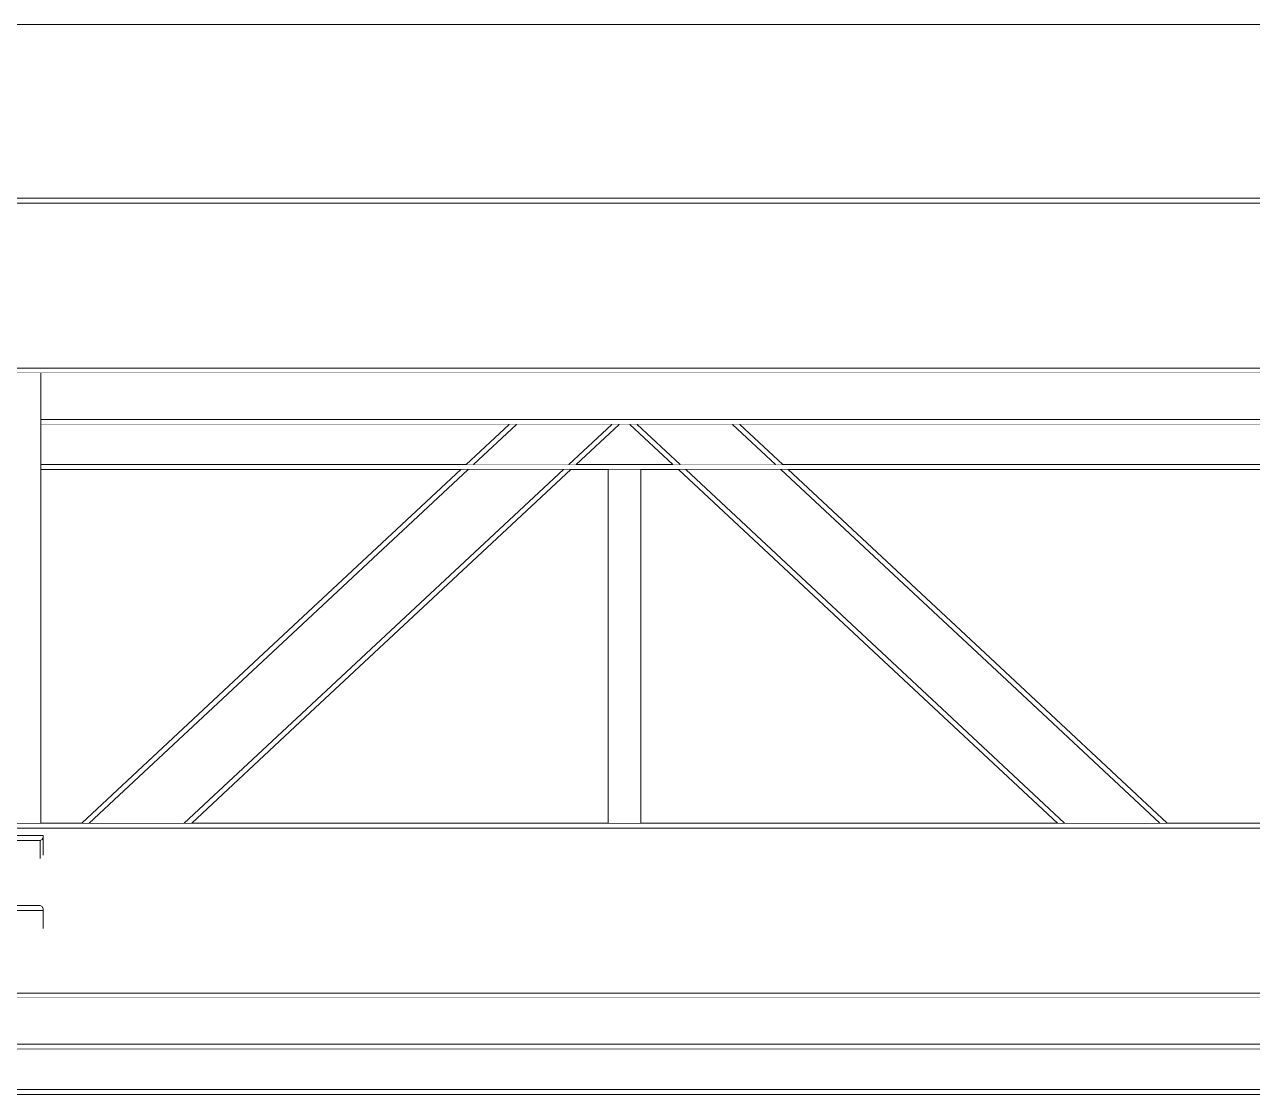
# Model space of a CAD drawing. Extents: x -3080 to 28500, y -1326 to 31609.
# Drawn here: x 2800 to 3045.6, y 28380.8 to 28594.8 of the extents above; entities that cross this region are included whole.
import ezdxf
from ezdxf.xclip import XClip

# ---------------------------------------------------------------- set-up
doc = ezdxf.new("R2010")
doc.units = 0
doc.header["$LTSCALE"] = 100
doc.header["$XCLIPFRAME"] = 2
doc.linetypes.add('188K-SM-07-F10-MECH-CR PIPE-Y2257103$0$X-S-FAB_SL ALL$0$Wipeout_Contour', pattern=[1, 0, -1])
for name, color, linetype in [('0-xref', 8, 'Continuous'), ('188K-SM-07-F10-MECH-CR PIPE-Y2257103$0$X-S-FAB_SL ALL$0$A-ROOF', 7, 'Continuous'), ('188K-SM-07-F10-MECH-CR PIPE-Y2257103$0$X-S-FAB_SL ALL$0$ASP_1', 1, 'Continuous'), ('188K-SM-07-F10-MECH-CR PIPE-Y2257103$0$X-S-FAB_SL ALL$0$Hattch', 7, 'Continuous'), ('188K-SM-07-F10-MECH-CR PIPE-Y2257103$0$X-S-FAB_SL ALL$0$S-TRUSS', 7, 'Continuous')]:
    doc.layers.add(name, color=color, linetype=linetype)

# ---------------------------------------------------------------- blocks, each defined once
blk = doc.blocks.new('188K-SM-07-F10-MECH-CR PIPE-Y2257103$0$X-S-FAB_SL ALL$0$剖面元素_595_3', base_point=(23061.26, -8263.06))
at = {"color": 254, "linetype": '188K-SM-07-F10-MECH-CR PIPE-Y2257103$0$X-S-FAB_SL ALL$0$Wipeout_Contour', "lineweight": 0, "ltscale": 123706.451728}
blk.add_wipeout([(24906.26, -6027.67), (35728.76, -6027.67), (35728.76, -5999.05), (24906.26, -5999.05)], dxfattribs=at).dxf.layer = '188K-SM-07-F10-MECH-CR PIPE-Y2257103$0$X-S-FAB_SL ALL$0$Hattch'
at = {"layer": '188K-SM-07-F10-MECH-CR PIPE-Y2257103$0$X-S-FAB_SL ALL$0$A-ROOF', "color": 6, "lineweight": 0}
blk.add_line((35728.76, -5999.05), (24863.76, -5999.05), dxfattribs=at)
blk = doc.blocks.new('188K-SM-07-F10-MECH-CR PIPE-Y2257103$0$X-S-FAB_SL ALL$0$剖面元素_837_3', base_point=(23061.26, -8263.06))
at = {"color": 254, "linetype": '188K-SM-07-F10-MECH-CR PIPE-Y2257103$0$X-S-FAB_SL ALL$0$Wipeout_Contour', "lineweight": 0, "ltscale": 107237.400691}
blk.add_wipeout([(25718.76, -6033.78), (25718.76, -6034.78), (26523.76, -6034.78), (26523.76, -6033.78)], dxfattribs=at).dxf.layer = '188K-SM-07-F10-MECH-CR PIPE-Y2257103$0$X-S-FAB_SL ALL$0$Hattch'
at = {"color": 254, "linetype": '188K-SM-07-F10-MECH-CR PIPE-Y2257103$0$X-S-FAB_SL ALL$0$Wipeout_Contour', "lineweight": 0, "ltscale": 214535.834808}
blk.add_wipeout([(25709.26, -6068.07), (25709.26, -6068.78), (26533.26, -6068.78), (26533.26, -6068.07), (26523.76, -6068.07), (26523.76, -6067.78), (25718.76, -6067.78), (25718.76, -6068.07)], dxfattribs=at).dxf.layer = '188K-SM-07-F10-MECH-CR PIPE-Y2257103$0$X-S-FAB_SL ALL$0$Hattch'
at = {"color": 254, "linetype": '188K-SM-07-F10-MECH-CR PIPE-Y2257103$0$X-S-FAB_SL ALL$0$Wipeout_Contour', "lineweight": 0, "ltscale": 107351.07109}
blk.add_wipeout([(25718.76, -6158.78), (25718.76, -6159.78), (26523.76, -6159.78), (26523.76, -6158.78)], dxfattribs=at).dxf.layer = '188K-SM-07-F10-MECH-CR PIPE-Y2257103$0$X-S-FAB_SL ALL$0$Hattch'
at = {"color": 254, "linetype": '188K-SM-07-F10-MECH-CR PIPE-Y2257103$0$X-S-FAB_SL ALL$0$Wipeout_Contour', "lineweight": 0, "ltscale": 214764.359792}
blk.add_wipeout([(25701.26, -6193.05), (25701.26, -6193.78), (26541.26, -6193.78), (26541.26, -6193.05), (26523.76, -6193.05), (26523.76, -6192.78), (25718.76, -6192.78), (25718.76, -6193.05)], dxfattribs=at).dxf.layer = '188K-SM-07-F10-MECH-CR PIPE-Y2257103$0$X-S-FAB_SL ALL$0$Hattch'
at = {"layer": '188K-SM-07-F10-MECH-CR PIPE-Y2257103$0$X-S-FAB_SL ALL$0$S-TRUSS', "color": 8, "lineweight": 0}
for p, q in [((26523.76, -6033.78), (25718.76, -6033.78)), ((26523.76, -6034.78), (25718.76, -6034.78)), ((26523.76, -6067.78), (25718.76, -6067.78)), ((26389.84, -6068.78), (25852.69, -6068.78)), ((25751.77, -6158.78), (26490.75, -6158.78)), ((25718.76, -6159.78), (26523.76, -6159.78)), ((25701.26, -6193.78), (26541.26, -6193.78)), ((25718.76, -6192.78), (26523.76, -6192.78))]:
    blk.add_line(p, q, dxfattribs=at)
blk = doc.blocks.new('188K-SM-07-F10-MECH-CR PIPE-Y2257103$0$X-S-FAB_SL ALL$0$剖面元素_840_3', base_point=(23061.26, -8263.06))
at = {"color": 254, "linetype": '188K-SM-07-F10-MECH-CR PIPE-Y2257103$0$X-S-FAB_SL ALL$0$Wipeout_Contour', "lineweight": 0, "ltscale": 214542.954312}
blk.add_wipeout([(25864.51, -6078.02), (26378.01, -6078.02), (26378.01, -6068.78), (26127.46, -6068.78), (26127.46, -6074.98), (26115.06, -6074.98), (26115.06, -6068.78), (25864.51, -6068.78)], dxfattribs=at).dxf.layer = '188K-SM-07-F10-MECH-CR PIPE-Y2257103$0$X-S-FAB_SL ALL$0$Hattch'
at = {"color": 254, "linetype": '188K-SM-07-F10-MECH-CR PIPE-Y2257103$0$X-S-FAB_SL ALL$0$Wipeout_Contour', "lineweight": 0, "ltscale": 214782.978327}
blk.add_wipeout([(25701.26, -6204.02), (26541.26, -6204.02), (26541.26, -6203.12), (26523.76, -6203.12), (26523.76, -6203.02), (25718.76, -6203.02), (25718.76, -6203.12), (25701.26, -6203.12)], dxfattribs=at).dxf.layer = '188K-SM-07-F10-MECH-CR PIPE-Y2257103$0$X-S-FAB_SL ALL$0$Hattch'
at = {"color": 254, "linetype": '188K-SM-07-F10-MECH-CR PIPE-Y2257103$0$X-S-FAB_SL ALL$0$Wipeout_Contour', "lineweight": 0, "ltscale": 107277.006632}
blk.add_wipeout([(25864.51, -6078.02), (25864.51, -6079.02), (26378.01, -6079.02), (26378.01, -6078.02)], dxfattribs=at).dxf.layer = '188K-SM-07-F10-MECH-CR PIPE-Y2257103$0$X-S-FAB_SL ALL$0$Hattch'
at = {"color": 254, "linetype": '188K-SM-07-F10-MECH-CR PIPE-Y2257103$0$X-S-FAB_SL ALL$0$Wipeout_Contour', "lineweight": 0, "ltscale": 134624.663339}
blk.add_wipeout([(25718.76, -6193.78), (25718.76, -6203.02), (26523.76, -6203.02), (26523.76, -6197.03), (26523.76, -6193.78)], dxfattribs=at).dxf.layer = '188K-SM-07-F10-MECH-CR PIPE-Y2257103$0$X-S-FAB_SL ALL$0$Hattch'
at = {"layer": '188K-SM-07-F10-MECH-CR PIPE-Y2257103$0$X-S-FAB_SL ALL$0$S-TRUSS', "color": 8, "lineweight": 0}
for p, q in [((26378.01, -6078.02), (25864.51, -6078.02)), ((26378.01, -6079.02), (25864.51, -6079.02)), ((25718.76, -6203.02), (26523.76, -6203.02)), ((25701.26, -6204.02), (26541.26, -6204.02))]:
    blk.add_line(p, q, dxfattribs=at)
blk = doc.blocks.new('188K-SM-07-F10-MECH-CR PIPE-Y2257103$0$X-S-FAB_SL ALL$0$剖面元素_1507_3', base_point=(23061.26, -8263.06))
at = {"color": 254, "linetype": '188K-SM-07-F10-MECH-CR PIPE-Y2257103$0$X-S-FAB_SL ALL$0$Wipeout_Contour', "lineweight": 0, "ltscale": 106454.985162}
blk.add_wipeout([(25864.51, -6079.02), (25864.51, -6087.06), (25949.58, -6087.06), (25958.2, -6079.02)], dxfattribs=at).dxf.layer = '188K-SM-07-F10-MECH-CR PIPE-Y2257103$0$X-S-FAB_SL ALL$0$Hattch'
at = {"color": 254, "linetype": '188K-SM-07-F10-MECH-CR PIPE-Y2257103$0$X-S-FAB_SL ALL$0$Wipeout_Contour', "lineweight": 0, "ltscale": 106735.520879}
blk.add_wipeout([(25980.19, -6079.02), (25971.57, -6087.06), (25990.96, -6087.06), (25982.33, -6079.02)], dxfattribs=at).dxf.layer = '188K-SM-07-F10-MECH-CR PIPE-Y2257103$0$X-S-FAB_SL ALL$0$Hattch'
at = {"color": 254, "linetype": '188K-SM-07-F10-MECH-CR PIPE-Y2257103$0$X-S-FAB_SL ALL$0$Wipeout_Contour', "lineweight": 0, "ltscale": 214560.761401}
blk.add_wipeout([(26115.06, -6079.02), (26004.32, -6079.02), (26012.95, -6087.06), (26229.58, -6087.06), (26238.2, -6079.02), (26127.46, -6079.02), (26127.46, -6085.12), (26115.06, -6085.12)], dxfattribs=at).dxf.layer = '188K-SM-07-F10-MECH-CR PIPE-Y2257103$0$X-S-FAB_SL ALL$0$Hattch'
at = {"color": 254, "linetype": '188K-SM-07-F10-MECH-CR PIPE-Y2257103$0$X-S-FAB_SL ALL$0$Wipeout_Contour', "lineweight": 0, "ltscale": 211553.649714}
blk.add_wipeout([(24906.26, -6213.06), (26506.26, -6213.06), (26506.26, -6212.06), (25718.76, -6212.06), (25718.76, -6212.87), (25683.76, -6212.87), (25683.76, -6212.06), (24906.26, -6212.06)], dxfattribs=at).dxf.layer = '188K-SM-07-F10-MECH-CR PIPE-Y2257103$0$X-S-FAB_SL ALL$0$Hattch'
at = {"color": 254, "linetype": '188K-SM-07-F10-MECH-CR PIPE-Y2257103$0$X-S-FAB_SL ALL$0$Wipeout_Contour', "lineweight": 0, "ltscale": 107285.212691}
blk.add_wipeout([(25864.51, -6088.06), (26378.01, -6088.06), (26378.01, -6087.06), (25864.51, -6087.06)], dxfattribs=at).dxf.layer = '188K-SM-07-F10-MECH-CR PIPE-Y2257103$0$X-S-FAB_SL ALL$0$Hattch'
at = {"color": 254, "linetype": '188K-SM-07-F10-MECH-CR PIPE-Y2257103$0$X-S-FAB_SL ALL$0$Wipeout_Contour', "lineweight": 0, "ltscale": 348996.039042}
blk.add_wipeout([(25836.33, -6204.02), (25718.76, -6204.02), (25718.76, -6212.06), (26506.26, -6212.06), (26506.26, -6204.02), (26406.2, -6204.02), (26401.26, -6208.62), (26396.33, -6204.02), (26126.2, -6204.02), (26121.26, -6208.62), (26116.33, -6204.02), (25846.2, -6204.02), (25841.26, -6208.62)], dxfattribs=at).dxf.layer = '188K-SM-07-F10-MECH-CR PIPE-Y2257103$0$X-S-FAB_SL ALL$0$Hattch'
at = {"layer": '188K-SM-07-F10-MECH-CR PIPE-Y2257103$0$X-S-FAB_SL ALL$0$S-TRUSS', "color": 8, "lineweight": 0}
for p, q in [((26378.01, -6087.06), (25864.51, -6087.06)), ((26378.01, -6088.06), (25864.51, -6088.06)), ((24906.26, -6213.06), (26506.26, -6213.06)), ((25718.76, -6212.06), (26506.26, -6212.06))]:
    blk.add_line(p, q, dxfattribs=at)
blk = doc.blocks.new('188K-SM-07-F10-MECH-CR PIPE-Y2257103$0$X-S-FAB_SL ALL$0$剖面元素_1541_3', base_point=(23061.26, -8263.06))
at = {"color": 254, "linetype": '188K-SM-07-F10-MECH-CR PIPE-Y2257103$0$X-S-FAB_SL ALL$0$Wipeout_Contour', "lineweight": 0, "ltscale": 106331.58832}
blk.add_wipeout([(25858.16, -6162.92), (25858.16, -6166.51), (25858.35, -6166.05), (25858.35, -6162.46)], dxfattribs=at).dxf.layer = '188K-SM-07-F10-MECH-CR PIPE-Y2257103$0$X-S-FAB_SL ALL$0$Hattch'
at = {"color": 254, "linetype": '188K-SM-07-F10-MECH-CR PIPE-Y2257103$0$X-S-FAB_SL ALL$0$Wipeout_Contour', "lineweight": 0, "ltscale": 106355.895432}
blk.add_wipeout([(25857.51, -6176.28), (25857.51, -6179.86), (25865.01, -6179.86), (25865.01, -6176.28)], dxfattribs=at).dxf.layer = '188K-SM-07-F10-MECH-CR PIPE-Y2257103$0$X-S-FAB_SL ALL$0$Hattch'
at = {"layer": '188K-SM-07-F10-MECH-CR PIPE-Y2257103$0$X-S-FAB_SL ALL$0$S-TRUSS', "color": 8, "lineweight": 0}
for p, q in [((25857.51, -6176.28), (25857.51, -6179.86)), ((25865.01, -6176.28), (25865.01, -6179.86))]:
    blk.add_line(p, q, dxfattribs=at)
at = {"layer": '188K-SM-07-F10-MECH-CR PIPE-Y2257103$0$X-S-FAB_SL ALL$0$S-TRUSS', "color": 2, "lineweight": 0}
blk.add_line((25865.01, -6176.28), (25857.51, -6176.28), dxfattribs=at)
at = {"layer": '188K-SM-07-F10-MECH-CR PIPE-Y2257103$0$X-S-FAB_SL ALL$0$S-TRUSS', "color": 2, "lineweight": 0, "flags": 128}
for points in [[(25858.35, -6175.09), (25858.81, -6175.28), (25864.36, -6175.28), (25864.82, -6175.47)], [(25864.82, -6175.47), (25865.01, -6175.93), (25865.01, -6176.28)]]:
    blk.add_lwpolyline(points, dxfattribs=at)
at = {"color": 254, "linetype": '188K-SM-07-F10-MECH-CR PIPE-Y2257103$0$X-S-FAB_SL ALL$0$Wipeout_Contour', "lineweight": 0, "ltscale": 106332.551258}
blk.add_wipeout([(25858.35, -6166.05), (25858.81, -6165.85), (25858.81, -6162.27), (25858.35, -6162.46)], dxfattribs=at).dxf.layer = '188K-SM-07-F10-MECH-CR PIPE-Y2257103$0$X-S-FAB_SL ALL$0$Hattch'
at = {"layer": '188K-SM-07-F10-MECH-CR PIPE-Y2257103$0$X-S-FAB_SL ALL$0$S-TRUSS', "color": 2, "lineweight": 0}
blk.add_line((25857.51, -6161.27), (25857.51, -6176.28), dxfattribs=at)
at = {"color": 254, "linetype": '188K-SM-07-F10-MECH-CR PIPE-Y2257103$0$X-S-FAB_SL ALL$0$Wipeout_Contour', "lineweight": 0, "ltscale": 106344.154689}
blk.add_wipeout([(25858.81, -6162.27), (25858.81, -6165.85), (25864.36, -6165.85), (25864.36, -6162.27)], dxfattribs=at).dxf.layer = '188K-SM-07-F10-MECH-CR PIPE-Y2257103$0$X-S-FAB_SL ALL$0$Hattch'
at = {"layer": '188K-SM-07-F10-MECH-CR PIPE-Y2257103$0$X-S-FAB_SL ALL$0$S-TRUSS', "color": 8, "lineweight": 0}
blk.add_line((25858.81, -6162.27), (25858.81, -6165.85), dxfattribs=at)
at = {"layer": '188K-SM-07-F10-MECH-CR PIPE-Y2257103$0$X-S-FAB_SL ALL$0$S-TRUSS', "color": 2, "lineweight": 0, "flags": 128}
blk.add_lwpolyline([(25858.35, -6162.46), (25858.16, -6162.92), (25858.16, -6174.63), (25858.35, -6175.09)], dxfattribs=at)
at = {"color": 254, "linetype": '188K-SM-07-F10-MECH-CR PIPE-Y2257103$0$X-S-FAB_SL ALL$0$Wipeout_Contour', "lineweight": 0, "ltscale": 106355.758057}
blk.add_wipeout([(25864.36, -6162.27), (25864.36, -6165.85), (25864.82, -6165.66), (25864.82, -6162.08)], dxfattribs=at).dxf.layer = '188K-SM-07-F10-MECH-CR PIPE-Y2257103$0$X-S-FAB_SL ALL$0$Hattch'
at = {"color": 254, "linetype": '188K-SM-07-F10-MECH-CR PIPE-Y2257103$0$X-S-FAB_SL ALL$0$Wipeout_Contour', "lineweight": 0, "ltscale": 106356.72113}
blk.add_wipeout([(25864.82, -6162.08), (25864.82, -6165.66), (25865.01, -6165.2), (25865.01, -6161.62)], dxfattribs=at).dxf.layer = '188K-SM-07-F10-MECH-CR PIPE-Y2257103$0$X-S-FAB_SL ALL$0$Hattch'
at = {"layer": '188K-SM-07-F10-MECH-CR PIPE-Y2257103$0$X-S-FAB_SL ALL$0$S-TRUSS', "color": 2, "lineweight": 0}
blk.add_line((25865.01, -6161.27), (25857.51, -6161.27), dxfattribs=at)
at = {"layer": '188K-SM-07-F10-MECH-CR PIPE-Y2257103$0$X-S-FAB_SL ALL$0$S-TRUSS', "color": 8, "lineweight": 0}
for p, q in [((25865.01, -6161.62), (25865.01, -6165.2)), ((25864.36, -6162.27), (25864.36, -6165.85))]:
    blk.add_line(p, q, dxfattribs=at)
at = {"layer": '188K-SM-07-F10-MECH-CR PIPE-Y2257103$0$X-S-FAB_SL ALL$0$S-TRUSS', "color": 2, "lineweight": 0, "flags": 128}
for points in [[(25865.01, -6161.27), (25865.01, -6161.62), (25864.82, -6162.08)], [(25864.82, -6162.08), (25864.36, -6162.27), (25858.81, -6162.27), (25858.35, -6162.46)]]:
    blk.add_lwpolyline(points, dxfattribs=at)
blk = doc.blocks.new('188K-SM-07-F10-MECH-CR PIPE-Y2257103$0$X-S-FAB_SL ALL$0$剖面元素_1720_3', base_point=(23061.26, -8263.06))
at = {"color": 254, "linetype": '188K-SM-07-F10-MECH-CR PIPE-Y2257103$0$X-S-FAB_SL ALL$0$Wipeout_Contour', "lineweight": 0, "ltscale": 106839.274355}
blk.add_wipeout([(26002.86, -6079.02), (26011.48, -6087.06), (26012.95, -6087.06), (26004.32, -6079.02)], dxfattribs=at).dxf.layer = '188K-SM-07-F10-MECH-CR PIPE-Y2257103$0$X-S-FAB_SL ALL$0$Hattch'
at = {"color": 254, "linetype": '188K-SM-07-F10-MECH-CR PIPE-Y2257103$0$X-S-FAB_SL ALL$0$Wipeout_Contour', "lineweight": 0, "ltscale": 106550.46816}
blk.add_wipeout([(25906.15, -6127.58), (25906.83, -6128.31), (25949.97, -6088.06), (25948.51, -6088.06)], dxfattribs=at).dxf.layer = '188K-SM-07-F10-MECH-CR PIPE-Y2257103$0$X-S-FAB_SL ALL$0$Hattch'
at = {"color": 254, "linetype": '188K-SM-07-F10-MECH-CR PIPE-Y2257103$0$X-S-FAB_SL ALL$0$Wipeout_Contour', "lineweight": 0, "ltscale": 106631.77248}
blk.add_wipeout([(25958.2, -6079.02), (25949.58, -6087.06), (25951.05, -6087.06), (25959.67, -6079.02)], dxfattribs=at).dxf.layer = '188K-SM-07-F10-MECH-CR PIPE-Y2257103$0$X-S-FAB_SL ALL$0$Hattch'
at = {"color": 254, "linetype": '188K-SM-07-F10-MECH-CR PIPE-Y2257103$0$X-S-FAB_SL ALL$0$Wipeout_Contour', "lineweight": 0, "ltscale": 106966.259232}
blk.add_wipeout([(26012.55, -6088.06), (26055.7, -6128.31), (26056.38, -6127.58), (26014.02, -6088.06)], dxfattribs=at).dxf.layer = '188K-SM-07-F10-MECH-CR PIPE-Y2257103$0$X-S-FAB_SL ALL$0$Hattch'
at = {"color": 254, "linetype": '188K-SM-07-F10-MECH-CR PIPE-Y2257103$0$X-S-FAB_SL ALL$0$Wipeout_Contour', "lineweight": 0, "ltscale": 106799.306253}
blk.add_wipeout([(25983.8, -6079.02), (25992.42, -6087.06), (26011.48, -6087.06), (26002.86, -6079.02)], dxfattribs=at).dxf.layer = '188K-SM-07-F10-MECH-CR PIPE-Y2257103$0$X-S-FAB_SL ALL$0$Hattch'
at = {"color": 254, "linetype": '188K-SM-07-F10-MECH-CR PIPE-Y2257103$0$X-S-FAB_SL ALL$0$Wipeout_Contour', "lineweight": 0, "ltscale": 106582.203457}
blk.add_wipeout([(25906.83, -6128.31), (25915.7, -6137.82), (25969.03, -6088.06), (25949.97, -6088.06)], dxfattribs=at).dxf.layer = '188K-SM-07-F10-MECH-CR PIPE-Y2257103$0$X-S-FAB_SL ALL$0$Hattch'
at = {"color": 254, "linetype": '188K-SM-07-F10-MECH-CR PIPE-Y2257103$0$X-S-FAB_SL ALL$0$Wipeout_Contour', "lineweight": 0, "ltscale": 106671.738276}
blk.add_wipeout([(25951.05, -6087.06), (25970.1, -6087.06), (25978.73, -6079.02), (25959.67, -6079.02)], dxfattribs=at).dxf.layer = '188K-SM-07-F10-MECH-CR PIPE-Y2257103$0$X-S-FAB_SL ALL$0$Hattch'
at = {"color": 254, "linetype": '188K-SM-07-F10-MECH-CR PIPE-Y2257103$0$X-S-FAB_SL ALL$0$Wipeout_Contour', "lineweight": 0, "ltscale": 106939.144363}
blk.add_wipeout([(26012.55, -6088.06), (25993.5, -6088.06), (26046.83, -6137.82), (26055.7, -6128.31)], dxfattribs=at).dxf.layer = '188K-SM-07-F10-MECH-CR PIPE-Y2257103$0$X-S-FAB_SL ALL$0$Hattch'
at = {"color": 254, "linetype": '188K-SM-07-F10-MECH-CR PIPE-Y2257103$0$X-S-FAB_SL ALL$0$Wipeout_Contour', "lineweight": 0, "ltscale": 106435.416844}
blk.add_wipeout([(25872.7, -6158.78), (25874.17, -6158.78), (25906.83, -6128.31), (25906.15, -6127.58)], dxfattribs=at).dxf.layer = '188K-SM-07-F10-MECH-CR PIPE-Y2257103$0$X-S-FAB_SL ALL$0$Hattch'
at = {"color": 254, "linetype": '188K-SM-07-F10-MECH-CR PIPE-Y2257103$0$X-S-FAB_SL ALL$0$Wipeout_Contour', "lineweight": 0, "ltscale": 106759.337875}
blk.add_wipeout([(25983.8, -6079.02), (25982.33, -6079.02), (25990.96, -6087.06), (25992.42, -6087.06)], dxfattribs=at).dxf.layer = '188K-SM-07-F10-MECH-CR PIPE-Y2257103$0$X-S-FAB_SL ALL$0$Hattch'
at = {"color": 254, "linetype": '188K-SM-07-F10-MECH-CR PIPE-Y2257103$0$X-S-FAB_SL ALL$0$Wipeout_Contour', "lineweight": 0, "ltscale": 106613.731059}
blk.add_wipeout([(25969.03, -6088.06), (25915.7, -6137.82), (25916.38, -6138.55), (25970.5, -6088.06)], dxfattribs=at).dxf.layer = '188K-SM-07-F10-MECH-CR PIPE-Y2257103$0$X-S-FAB_SL ALL$0$Hattch'
at = {"color": 254, "linetype": '188K-SM-07-F10-MECH-CR PIPE-Y2257103$0$X-S-FAB_SL ALL$0$Wipeout_Contour', "lineweight": 0, "ltscale": 107146.261745}
blk.add_wipeout([(26056.38, -6127.58), (26055.7, -6128.31), (26088.36, -6158.78), (26089.83, -6158.78)], dxfattribs=at).dxf.layer = '188K-SM-07-F10-MECH-CR PIPE-Y2257103$0$X-S-FAB_SL ALL$0$Hattch'
at = {"layer": '188K-SM-07-F10-MECH-CR PIPE-Y2257103$0$X-S-FAB_SL ALL$0$S-TRUSS', "color": 8, "lineweight": 0}
for p, q in [((25958.2, -6079.02), (25949.58, -6087.06)), ((25959.67, -6079.02), (25951.05, -6087.06))]:
    blk.add_line(p, q, dxfattribs=at)
at = {"color": 254, "linetype": '188K-SM-07-F10-MECH-CR PIPE-Y2257103$0$X-S-FAB_SL ALL$0$Wipeout_Contour', "lineweight": 0, "ltscale": 106711.703768}
blk.add_wipeout([(25978.73, -6079.02), (25970.1, -6087.06), (25971.57, -6087.06), (25980.19, -6079.02)], dxfattribs=at).dxf.layer = '188K-SM-07-F10-MECH-CR PIPE-Y2257103$0$X-S-FAB_SL ALL$0$Hattch'
at = {"color": 254, "linetype": '188K-SM-07-F10-MECH-CR PIPE-Y2257103$0$X-S-FAB_SL ALL$0$Wipeout_Contour', "lineweight": 0, "ltscale": 106912.397015}
blk.add_wipeout([(25992.03, -6088.06), (26046.15, -6138.55), (26046.83, -6137.82), (25993.5, -6088.06)], dxfattribs=at).dxf.layer = '188K-SM-07-F10-MECH-CR PIPE-Y2257103$0$X-S-FAB_SL ALL$0$Hattch'
at = {"color": 254, "linetype": '188K-SM-07-F10-MECH-CR PIPE-Y2257103$0$X-S-FAB_SL ALL$0$Wipeout_Contour', "lineweight": 0, "ltscale": 106466.88465}
blk.add_wipeout([(25906.83, -6128.31), (25874.17, -6158.78), (25893.22, -6158.78), (25915.7, -6137.82)], dxfattribs=at).dxf.layer = '188K-SM-07-F10-MECH-CR PIPE-Y2257103$0$X-S-FAB_SL ALL$0$Hattch'
at = {"layer": '188K-SM-07-F10-MECH-CR PIPE-Y2257103$0$X-S-FAB_SL ALL$0$S-TRUSS', "color": 8, "lineweight": 0}
for p, q in [((25978.73, -6079.02), (25970.1, -6087.06)), ((25980.19, -6079.02), (25971.57, -6087.06)), ((25990.96, -6087.06), (25982.33, -6079.02)), ((25992.42, -6087.06), (25983.8, -6079.02)), ((26011.48, -6087.06), (26002.86, -6079.02)), ((26012.95, -6087.06), (26004.32, -6079.02)), ((25948.51, -6088.06), (25906.15, -6127.58)), ((25949.97, -6088.06), (25906.83, -6128.31))]:
    blk.add_line(p, q, dxfattribs=at)
at = {"color": 254, "linetype": '188K-SM-07-F10-MECH-CR PIPE-Y2257103$0$X-S-FAB_SL ALL$0$Wipeout_Contour', "lineweight": 0, "ltscale": 107119.620153}
blk.add_wipeout([(26055.7, -6128.31), (26046.83, -6137.82), (26069.3, -6158.78), (26088.36, -6158.78)], dxfattribs=at).dxf.layer = '188K-SM-07-F10-MECH-CR PIPE-Y2257103$0$X-S-FAB_SL ALL$0$Hattch'
at = {"color": 254, "linetype": '188K-SM-07-F10-MECH-CR PIPE-Y2257103$0$X-S-FAB_SL ALL$0$Wipeout_Contour', "lineweight": 0, "ltscale": 106498.643891}
blk.add_wipeout([(25893.22, -6158.78), (25894.69, -6158.78), (25916.38, -6138.55), (25915.7, -6137.82)], dxfattribs=at).dxf.layer = '188K-SM-07-F10-MECH-CR PIPE-Y2257103$0$X-S-FAB_SL ALL$0$Hattch'
at = {"layer": '188K-SM-07-F10-MECH-CR PIPE-Y2257103$0$X-S-FAB_SL ALL$0$S-TRUSS', "color": 8, "lineweight": 0}
for p, q in [((25969.03, -6088.06), (25915.7, -6137.82)), ((25970.5, -6088.06), (25916.38, -6138.55)), ((26055.7, -6128.31), (26012.55, -6088.06)), ((26056.38, -6127.58), (26014.02, -6088.06)), ((25906.15, -6127.58), (25872.7, -6158.78)), ((25906.83, -6128.31), (25874.17, -6158.78)), ((25915.7, -6137.82), (25893.22, -6158.78)), ((25916.38, -6138.55), (25894.69, -6158.78))]:
    blk.add_line(p, q, dxfattribs=at)
at = {"color": 254, "linetype": '188K-SM-07-F10-MECH-CR PIPE-Y2257103$0$X-S-FAB_SL ALL$0$Wipeout_Contour', "lineweight": 0, "ltscale": 107092.426532}
blk.add_wipeout([(26046.83, -6137.82), (26046.15, -6138.55), (26067.84, -6158.78), (26069.3, -6158.78)], dxfattribs=at).dxf.layer = '188K-SM-07-F10-MECH-CR PIPE-Y2257103$0$X-S-FAB_SL ALL$0$Hattch'
at = {"layer": '188K-SM-07-F10-MECH-CR PIPE-Y2257103$0$X-S-FAB_SL ALL$0$S-TRUSS', "color": 8, "lineweight": 0}
for p, q in [((26046.15, -6138.55), (25992.03, -6088.06)), ((26046.83, -6137.82), (25993.5, -6088.06)), ((26088.36, -6158.78), (26055.7, -6128.31)), ((26089.83, -6158.78), (26056.38, -6127.58)), ((26067.84, -6158.78), (26046.15, -6138.55)), ((26069.3, -6158.78), (26046.83, -6137.82))]:
    blk.add_line(p, q, dxfattribs=at)
blk = doc.blocks.new('188K-SM-07-F10-MECH-CR PIPE-Y2257103$0$X-S-FAB_SL ALL$0$剖面元素_1722_3', base_point=(23061.26, -8263.06))
at = {"color": 254, "linetype": '188K-SM-07-F10-MECH-CR PIPE-Y2257103$0$X-S-FAB_SL ALL$0$Wipeout_Contour', "lineweight": 0, "ltscale": 106772.546387}
blk.add_wipeout([(25978.01, -6088.06), (25978.01, -6158.78), (25984.51, -6158.78), (25984.51, -6088.06)], dxfattribs=at).dxf.layer = '188K-SM-07-F10-MECH-CR PIPE-Y2257103$0$X-S-FAB_SL ALL$0$Hattch'
at = {"layer": '188K-SM-07-F10-MECH-CR PIPE-Y2257103$0$X-S-FAB_SL ALL$0$S-TRUSS', "color": 8, "lineweight": 0}
for p, q in [((25978.01, -6158.78), (25978.01, -6088.06)), ((25984.51, -6158.78), (25984.51, -6088.06))]:
    blk.add_line(p, q, dxfattribs=at)
blk = doc.blocks.new('188K-SM-07-F10-MECH-CR PIPE-Y2257103$0$X-S-FAB_SL ALL$0$剖面元素_1989_3', base_point=(23061.26, -8263.06))
at = {"color": 254, "linetype": '188K-SM-07-F10-MECH-CR PIPE-Y2257103$0$X-S-FAB_SL ALL$0$Wipeout_Contour', "lineweight": 0, "ltscale": 106296.581441}
blk.add_wipeout([(25858.01, -6158.78), (25864.51, -6158.78), (25864.51, -6068.78), (25858.01, -6068.78)], dxfattribs=at).dxf.layer = '188K-SM-07-F10-MECH-CR PIPE-Y2257103$0$X-S-FAB_SL ALL$0$Hattch'
at = {"layer": '188K-SM-07-F10-MECH-CR PIPE-Y2257103$0$X-S-FAB_SL ALL$0$S-TRUSS', "color": 8, "lineweight": 0}
for p, q in [((25858.01, -6158.78), (25858.01, -6068.78)), ((25864.51, -6158.78), (25864.51, -6068.78))]:
    blk.add_line(p, q, dxfattribs=at)
blk = doc.blocks.new('188K-SM-07-F10-MECH-CR PIPE-Y2257103$0$X-S-FAB_SL ALL$0$A$C2e9ab586')
at = {"layer": '188K-SM-07-F10-MECH-CR PIPE-Y2257103$0$X-S-FAB_SL ALL$0$A-ROOF', "lineweight": 0}
blk.add_blockref('188K-SM-07-F10-MECH-CR PIPE-Y2257103$0$X-S-FAB_SL ALL$0$剖面元素_595_3', (-28106.39, 285), dxfattribs=at)
at = {"layer": '188K-SM-07-F10-MECH-CR PIPE-Y2257103$0$X-S-FAB_SL ALL$0$S-TRUSS', "lineweight": 0}
blk.add_blockref('188K-SM-07-F10-MECH-CR PIPE-Y2257103$0$X-S-FAB_SL ALL$0$剖面元素_837_3', (-28106.39, 285), dxfattribs=at)
blk.add_blockref('188K-SM-07-F10-MECH-CR PIPE-Y2257103$0$X-S-FAB_SL ALL$0$剖面元素_840_3', (-28106.39, 285), dxfattribs=at)
blk.add_blockref('188K-SM-07-F10-MECH-CR PIPE-Y2257103$0$X-S-FAB_SL ALL$0$剖面元素_1507_3', (-28106.39, 285), dxfattribs=at)
blk.add_blockref('188K-SM-07-F10-MECH-CR PIPE-Y2257103$0$X-S-FAB_SL ALL$0$剖面元素_1541_3', (-28106.39, 285), dxfattribs=at)
blk.add_blockref('188K-SM-07-F10-MECH-CR PIPE-Y2257103$0$X-S-FAB_SL ALL$0$剖面元素_1720_3', (-28106.39, 285), dxfattribs=at)
for name in ['188K-SM-07-F10-MECH-CR PIPE-Y2257103$0$X-S-FAB_SL ALL$0$剖面元素_1989_3', '188K-SM-07-F10-MECH-CR PIPE-Y2257103$0$X-S-FAB_SL ALL$0$剖面元素_1722_3']:
    blk.add_blockref(name, (-28106.39, 285), dxfattribs=at)
blk = doc.blocks.new('188K-SM-07-F10-MECH-CR PIPE-Y2257103$0$X-S-FAB_SL ALL')
at = {"layer": '188K-SM-07-F10-MECH-CR PIPE-Y2257103$0$X-S-FAB_SL ALL$0$ASP_1'}
blk.add_blockref('188K-SM-07-F10-MECH-CR PIPE-Y2257103$0$X-S-FAB_SL ALL$0$A$C2e9ab586', (23632.864, -73288.977), dxfattribs=at)
blk = doc.blocks.new('188K-SM-07-F10-MECH-CR PIPE-Y2257103')
ref = blk.add_blockref('188K-SM-07-F10-MECH-CR PIPE-Y2257103$0$X-S-FAB_SL ALL', (4473.521, 99334.763))
XClip(ref).set_block_clipping_path([(-7553.4648570136, -75341.9369645483), (24026.2025623869, -67725.7696244382)])

msp = doc.modelspace()

# ---------------------------------------------------------------- block references
at = {"layer": '0-xref'}
msp.add_blockref('188K-SM-07-F10-MECH-CR PIPE-Y2257103', (0, 0), dxfattribs=at)

doc.saveas('drawing.dxf')
